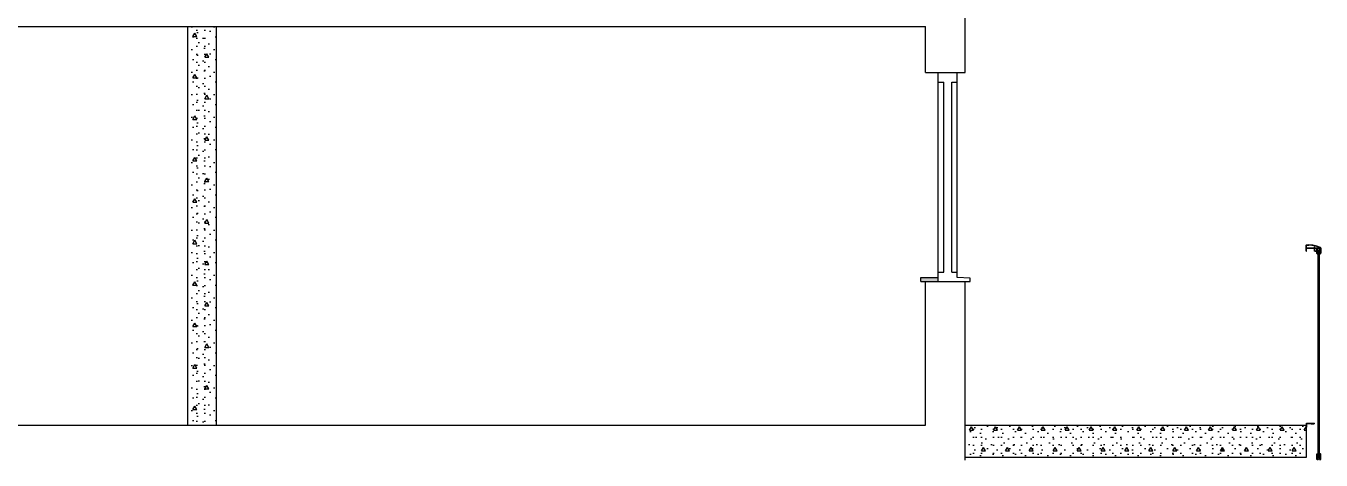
# Model space of a CAD drawing. Header units: millimetres. Extents: x 15 to 2176, y 3 to 641.
# Drawn here: x 1363.3 to 1525.9, y 416.1 to 470.5 of the extents above; entities that cross this region are included whole.
import ezdxf
from ezdxf.xclip import XClip

# ---------------------------------------------------------------- set-up
doc = ezdxf.new("R2010")
doc.units = ezdxf.units.MM
doc.header["$MEASUREMENT"] = 0
doc.header["$XCLIPFRAME"] = 0
doc.set_wipeout_variables(frame=1)
doc.linetypes.add('Wipeout_Contour', pattern=[1000, 0, -1000])
for name, color, linetype in [('A--------P-', 7, 'Continuous'), ('A-01SC-----', 7, 'Continuous'), ('A-01SF-----', 7, 'Continuous'), ('A-01SJ-----', 1, 'Continuous'), ('A-27B------', 7, 'Continuous')]:
    doc.layers.add(name, color=color, linetype=linetype)
pattern_1 = [(0, (1499.748, 92.474), (0, 5.19615), [0.5, -2.5]), (0, (1501.248, 95.072), (0, 5.19615), [0.5, -2.5]), (60, (1499.748, 92.474), (-4.5, 2.598076), [0.5, -2.5]), (60, (1502.748, 92.474), (-4.5, 2.598076), [0.5, -2.5]), (120, (1500.248, 92.474), (4.5, 2.598076), [0.5, -2.5]), (120, (1503.248, 92.474), (4.5, 2.598076), [0.5, -2.5]), (0, (1499.7481, 92.9741), (0, 1), [0, -1, 0, -1.5]), (45, (1500.2481, 92.9741), (-0.7071068, 0.7071068), [0, -0.75, 0, -1.25])]

# ---------------------------------------------------------------- blocks, each defined once
blk = doc.blocks.new('Drawing_3_3', base_point=(1339.37, 329.56))
at = {"layer": 'A-01SC-----', "linetype": 'Continuous'}
blk.add_hatch(color=256, dxfattribs=at).paths.add_polyline_path([(1475.61, 438.47), (1477.81, 438.47), (1477.81, 438.97), (1475.61, 438.97)])
at = {"layer": 'A-01SJ-----', "linetype": 'Continuous'}
blk.add_hatch(color=256, dxfattribs=at).paths.add_polyline_path([(1525.66, 416.67), (1525.66, 442.17), (1525.53, 442.17), (1525.53, 416.67)])
h = blk.add_hatch(dxfattribs=at)
h.set_pattern_fill('BETONG__STD__0003', color=256, style=0, pattern_type=2)
h.set_pattern_definition(pattern_1)
h.paths.add_polyline_path([(1524.04, 416.47), (1524.04, 420.47), (1481.21, 420.47), (1481.21, 416.47)])
at = {"layer": 'A-27B------', "linetype": 'Continuous'}
h = blk.add_hatch(dxfattribs=at)
h.set_pattern_fill('BETONG__STD__0003', color=256, style=0, pattern_type=2)
h.set_pattern_definition(pattern_1)
h.paths.add_polyline_path([(1383.61, 470.47), (1383.61, 420.47), (1387.21, 420.47), (1387.21, 470.47)])
at = {"layer": 'A-01SC-----'}
for p, q in [((1476.21, 464.67), (1476.21, 470.47)), ((1481.21, 464.67), (1481.21, 470.47)), ((1476.21, 464.67), (1480.21, 464.67)), ((1477.81, 464.67), (1478.81, 464.67)), ((1478.81, 464.67), (1480.21, 464.67)), ((1480.21, 464.67), (1481.21, 464.67)), ((1475.61, 438.47), (1475.61, 438.97)), ((1475.61, 438.47), (1477.81, 438.47)), ((1476.21, 420.47), (1476.21, 438.47)), ((1476.21, 438.47), (1480.21, 438.47)), ((1477.81, 438.47), (1478.81, 438.47)), ((1478.81, 438.47), (1480.21, 438.47)), ((1480.21, 438.47), (1481.81, 438.47)), ((1480.21, 438.47), (1481.21, 438.47)), ((1481.21, 420.47), (1481.21, 438.47)), ((1481.81, 438.47), (1481.81, 438.89))]:
    blk.add_line(p, q, dxfattribs=at)
at = {"layer": 'A-01SF-----'}
for p, q in [((1481.21, 470.47), (1481.21, 474.87)), ((1256.75, 470.47), (1366.48, 470.47)), ((1366.48, 470.47), (1476.21, 470.47)), ((1256.75, 420.47), (1366.48, 420.47)), ((1366.48, 420.47), (1476.21, 420.47)), ((1481.21, 416.07), (1481.21, 420.47))]:
    blk.add_line(p, q, dxfattribs=at)
at = {"layer": 'A-01SJ-----'}
for p, q in [((1524, 443.03), (1524.01, 443.06)), ((1524, 442.28), (1524, 443.03)), ((1524.01, 442.28), (1524, 442.28)), ((1524.01, 443.06), (1524.04, 443.07)), ((1524.01, 442.27), (1524.01, 442.28)), ((1524.01, 442.28), (1524.04, 442.27)), ((1524.04, 443.07), (1524.34, 443.07)), ((1524.04, 443.03), (1524.06, 443.04)), ((1524.04, 443.02), (1524.04, 443.03)), ((1524.04, 442.71), (1524.04, 443.02)), ((1524.04, 442.71), (1525.03, 442.71)), ((1524.04, 442.66), (1524.04, 442.67)), ((1524.04, 442.67), (1524.05, 442.67)), ((1524.04, 442.27), (1524.04, 442.66)), ((1524.05, 442.67), (1525.04, 442.67)), ((1524.06, 443.04), (1524.34, 443.04)), ((1524.85, 443.04), (1524.34, 443.07)), ((1525.06, 442.96), (1524.34, 443.04)), ((1525.35, 442.92), (1524.85, 443.04)), ((1524.97, 442.84), (1524.98, 442.85)), ((1524.97, 442.83), (1524.97, 442.84)), ((1524.98, 442.82), (1524.97, 442.83)), ((1524.98, 442.85), (1525.05, 442.85)), ((1524.98, 442.85), (1524.98, 442.85)), ((1524.98, 442.82), (1524.98, 442.82)), ((1524.98, 442.82), (1525.03, 442.82)), ((1525.03, 442.82), (1525.03, 442.82)), ((1525.03, 442.71), (1525.04, 442.71)), ((1525.04, 442.81), (1525.04, 442.81)), ((1525.04, 442.72), (1525.04, 442.81)), ((1525.04, 442.71), (1525.04, 442.72)), ((1525.04, 442.67), (1525.04, 442.67)), ((1525.07, 442.85), (1525.05, 442.85)), ((1525.05, 442.66), (1525.05, 442.67)), ((1525.05, 442.31), (1525.05, 442.66)), ((1525.06, 442.29), (1525.05, 442.31)), ((1525.75, 442.73), (1525.06, 442.96)), ((1525.09, 442.27), (1525.06, 442.29)), ((1525.07, 442.83), (1525.07, 442.85)), ((1525.07, 442.73), (1525.07, 442.83)), ((1525.08, 442.72), (1525.07, 442.73)), ((1525.09, 442.71), (1525.08, 442.72)), ((1525.08, 442.65), (1525.09, 442.67)), ((1525.08, 442.32), (1525.08, 442.65)), ((1525.09, 442.31), (1525.08, 442.32)), ((1525.09, 442.71), (1525.75, 442.71)), ((1525.09, 442.67), (1525.1, 442.67)), ((1525.09, 442.31), (1525.32, 442.31)), ((1525.09, 442.31), (1525.09, 442.31)), ((1525.09, 442.27), (1525.32, 442.27)), ((1525.1, 442.67), (1525.38, 442.67)), ((1525.33, 442.3), (1525.32, 442.31)), ((1525.32, 442.27), (1525.33, 442.28)), ((1525.33, 442.28), (1525.33, 442.3)), ((1525.33, 442.3), (1525.33, 442.3)), ((1525.33, 442.28), (1525.33, 442.28)), ((1525.34, 442.63), (1525.35, 442.66)), ((1525.34, 442.01), (1525.34, 442.63)), ((1525.82, 442.73), (1525.35, 442.92)), ((1525.35, 442.66), (1525.38, 442.67)), ((1525.37, 442.63), (1525.38, 442.64)), ((1525.37, 442.01), (1525.37, 442.63)), ((1525.38, 442.64), (1525.38, 442.64)), ((1525.38, 442.64), (1525.44, 442.64)), ((1525.44, 442.64), (1525.44, 442.64)), ((1525.45, 442.63), (1525.45, 442.64)), ((1525.45, 442.39), (1525.45, 442.63)), ((1525.46, 442.39), (1525.45, 442.39)), ((1525.46, 442.38), (1525.46, 442.39)), ((1525.46, 442.39), (1525.52, 442.38)), ((1525.48, 442.63), (1525.49, 442.64)), ((1525.48, 442.42), (1525.48, 442.63)), ((1525.49, 442.42), (1525.48, 442.42)), ((1525.49, 442.64), (1525.49, 442.64)), ((1525.49, 442.64), (1525.5, 442.64)), ((1525.49, 442.41), (1525.49, 442.42)), ((1525.49, 442.41), (1525.69, 442.41)), ((1525.5, 442.67), (1525.69, 442.67)), ((1525.51, 442.67), (1525.5, 442.67)), ((1525.5, 442.64), (1525.51, 442.65)), ((1525.51, 442.66), (1525.51, 442.67)), ((1525.51, 442.65), (1525.51, 442.66)), ((1525.51, 442.65), (1525.51, 442.65)), ((1525.52, 442.38), (1525.52, 442.38)), ((1525.52, 442.26), (1525.53, 442.27)), ((1525.53, 442.37), (1525.53, 442.38)), ((1525.54, 442.36), (1525.53, 442.37)), ((1525.53, 442.28), (1525.54, 442.29)), ((1525.53, 442.27), (1525.53, 442.28)), ((1525.55, 442.35), (1525.54, 442.36)), ((1525.54, 442.29), (1525.55, 442.3)), ((1525.55, 442.35), (1525.57, 442.35)), ((1525.57, 442.3), (1525.55, 442.3)), ((1525.57, 442.35), (1525.57, 442.35)), ((1525.57, 442.35), (1525.58, 442.35)), ((1525.58, 442.29), (1525.57, 442.3)), ((1525.58, 442.35), (1525.58, 442.36)), ((1525.58, 442.36), (1525.58, 442.36)), ((1525.61, 442.36), (1525.58, 442.36)), ((1525.58, 442.29), (1525.61, 442.29)), ((1525.58, 442.29), (1525.58, 442.29)), ((1525.58, 442.29), (1525.58, 442.29)), ((1525.63, 442.33), (1525.61, 442.36)), ((1525.61, 442.29), (1525.63, 442.32)), ((1525.63, 442.33), (1525.63, 442.33)), ((1525.63, 442.33), (1525.63, 442.33)), ((1525.63, 442.33), (1525.63, 442.32)), ((1525.63, 442.32), (1525.63, 442.32)), ((1525.67, 442.37), (1525.67, 442.38)), ((1525.67, 442.38), (1525.68, 442.38)), ((1525.67, 442.36), (1525.67, 442.37)), ((1525.67, 442.29), (1525.67, 442.36)), ((1525.67, 442.28), (1525.67, 442.29)), ((1525.67, 442.27), (1525.67, 442.28)), ((1525.68, 442.26), (1525.67, 442.27)), ((1525.68, 442.67), (1525.69, 442.67)), ((1525.68, 442.66), (1525.68, 442.67)), ((1525.68, 442.65), (1525.68, 442.66)), ((1525.68, 442.65), (1525.68, 442.65)), ((1525.69, 442.64), (1525.68, 442.65)), ((1525.68, 442.65), (1525.69, 442.64)), ((1525.68, 442.38), (1525.72, 442.38)), ((1525.69, 442.41), (1525.7, 442.42)), ((1525.7, 442.63), (1525.7, 442.64)), ((1525.7, 442.42), (1525.7, 442.63)), ((1525.7, 442.42), (1525.7, 442.42)), ((1525.72, 442.38), (1525.73, 442.39)), ((1525.73, 442.63), (1525.74, 442.64)), ((1525.73, 442.39), (1525.73, 442.63)), ((1525.73, 442.39), (1525.73, 442.39)), ((1525.74, 442.64), (1525.74, 442.64)), ((1525.74, 442.64), (1525.8, 442.64)), ((1525.76, 442.72), (1525.75, 442.73)), ((1525.75, 442.71), (1525.76, 442.72)), ((1525.75, 442.71), (1525.75, 442.71)), ((1525.8, 442.67), (1525.83, 442.67)), ((1525.83, 442.66), (1525.8, 442.67)), ((1525.8, 442.64), (1525.8, 442.64)), ((1525.81, 442.63), (1525.81, 442.64)), ((1525.81, 442.01), (1525.81, 442.63)), ((1525.88, 442.64), (1525.82, 442.73)), ((1525.83, 442.67), (1525.83, 442.67)), ((1525.84, 442.63), (1525.83, 442.66)), ((1525.84, 442.66), (1525.84, 442.67)), ((1525.84, 442.63), (1525.84, 442.66)), ((1525.88, 442.07), (1525.88, 442.64)), ((1525.35, 441.99), (1525.34, 442.01)), ((1525.38, 441.97), (1525.35, 441.99)), ((1525.38, 442.01), (1525.37, 442.01)), ((1525.38, 442), (1525.38, 442.01)), ((1525.38, 442), (1525.44, 442)), ((1525.38, 441.97), (1525.5, 441.97)), ((1525.44, 442), (1525.45, 442.01)), ((1525.45, 442.25), (1525.46, 442.26)), ((1525.45, 442.01), (1525.45, 442.25)), ((1525.45, 442.01), (1525.45, 442.01)), ((1525.46, 442.26), (1525.52, 442.26)), ((1525.46, 442.26), (1525.46, 442.26)), ((1525.48, 442.22), (1525.49, 442.23)), ((1525.48, 442.01), (1525.48, 442.22)), ((1525.49, 442.01), (1525.48, 442.01)), ((1525.49, 442.23), (1525.49, 442.23)), ((1525.49, 442.23), (1525.69, 442.23)), ((1525.5, 442), (1525.49, 442.01)), ((1525.51, 442), (1525.5, 442)), ((1525.5, 441.97), (1525.51, 441.98)), ((1525.51, 441.99), (1525.51, 442)), ((1525.51, 441.98), (1525.51, 441.99)), ((1525.51, 441.98), (1525.51, 441.98)), ((1525.53, 442.17), (1525.66, 442.17)), ((1525.53, 416.67), (1525.53, 442.17)), ((1525.66, 416.67), (1525.66, 442.17)), ((1525.68, 442.26), (1525.72, 442.26)), ((1525.68, 442), (1525.69, 442)), ((1525.68, 441.99), (1525.68, 442)), ((1525.68, 441.98), (1525.68, 441.99)), ((1525.68, 441.98), (1525.68, 441.98)), ((1525.69, 441.97), (1525.68, 441.98)), ((1525.68, 441.98), (1525.8, 441.97)), ((1525.69, 442.23), (1525.69, 442.23)), ((1525.69, 442), (1525.7, 442.01)), ((1525.69, 442), (1525.69, 442)), ((1525.7, 442.22), (1525.7, 442.23)), ((1525.7, 442.01), (1525.7, 442.22)), ((1525.7, 442.01), (1525.7, 442.01)), ((1525.73, 442.26), (1525.72, 442.26)), ((1525.73, 442.25), (1525.73, 442.26)), ((1525.73, 442.01), (1525.73, 442.25)), ((1525.74, 442.01), (1525.73, 442.01)), ((1525.74, 442), (1525.74, 442.01)), ((1525.74, 442), (1525.8, 442)), ((1525.8, 442), (1525.81, 442.01)), ((1525.8, 441.97), (1525.83, 441.99)), ((1525.81, 442.01), (1525.81, 442.01)), ((1525.83, 441.99), (1525.84, 442.01)), ((1525.85, 442.06), (1525.84, 442.07)), ((1525.84, 442.01), (1525.84, 442.07)), ((1525.86, 442.06), (1525.85, 442.06)), ((1525.86, 442.06), (1525.87, 442.06)), ((1525.87, 442.06), (1525.88, 442.07)), ((1481.21, 420.47), (1524.04, 420.47)), ((1481.21, 416.47), (1481.21, 420.47)), ((1524.04, 420.71), (1525.04, 420.71)), ((1524.04, 420.21), (1524.04, 420.71)), ((1524.04, 416.47), (1524.04, 420.47)), ((1524.04, 420.21), (1524.08, 420.21)), ((1524.08, 420.21), (1524.08, 420.67)), ((1524.08, 420.67), (1524.65, 420.67)), ((1524.64, 420.66), (1524.65, 420.67)), ((1524.64, 420.63), (1524.64, 420.66)), ((1524.64, 420.63), (1524.64, 420.63)), ((1524.64, 420.63), (1524.64, 420.63)), ((1524.64, 420.63), (1524.65, 420.63)), ((1524.65, 420.67), (1524.65, 420.67)), ((1524.65, 420.63), (1524.65, 420.63)), ((1524.65, 420.63), (1524.65, 420.63)), ((1524.65, 420.63), (1524.66, 420.63)), ((1524.66, 420.63), (1525.03, 420.63)), ((1525.03, 420.63), (1525.03, 420.63)), ((1525.04, 420.67), (1525.04, 420.71)), ((1525.04, 420.65), (1525.05, 420.67)), ((1525.04, 420.67), (1525.06, 420.67)), ((1525.04, 420.63), (1525.04, 420.65)), ((1525.04, 420.62), (1525.04, 420.63)), ((1525.05, 420.67), (1525.06, 420.67)), ((1481.21, 416.47), (1524.04, 416.47)), ((1525.34, 416.83), (1525.35, 416.86)), ((1525.34, 416.21), (1525.34, 416.83)), ((1525.35, 416.86), (1525.38, 416.87)), ((1525.37, 416.83), (1525.38, 416.84)), ((1525.37, 416.21), (1525.37, 416.83)), ((1525.38, 416.87), (1525.5, 416.87)), ((1525.38, 416.84), (1525.44, 416.84)), ((1525.38, 416.84), (1525.38, 416.84)), ((1525.44, 416.84), (1525.44, 416.84)), ((1525.45, 416.83), (1525.45, 416.84)), ((1525.45, 416.59), (1525.45, 416.83)), ((1525.46, 416.59), (1525.45, 416.59)), ((1525.45, 416.45), (1525.46, 416.46)), ((1525.45, 416.21), (1525.45, 416.45)), ((1525.46, 416.58), (1525.46, 416.59)), ((1525.46, 416.59), (1525.52, 416.58)), ((1525.46, 416.46), (1525.52, 416.46)), ((1525.46, 416.46), (1525.46, 416.46)), ((1525.48, 416.83), (1525.49, 416.84)), ((1525.48, 416.62), (1525.48, 416.83)), ((1525.49, 416.62), (1525.48, 416.62)), ((1525.48, 416.42), (1525.49, 416.43)), ((1525.48, 416.21), (1525.48, 416.42)), ((1525.49, 416.84), (1525.49, 416.84)), ((1525.49, 416.84), (1525.5, 416.84)), ((1525.49, 416.61), (1525.49, 416.62)), ((1525.49, 416.61), (1525.69, 416.61)), ((1525.49, 416.43), (1525.49, 416.43)), ((1525.49, 416.43), (1525.69, 416.43)), ((1525.51, 416.87), (1525.5, 416.87)), ((1525.5, 416.84), (1525.51, 416.85)), ((1525.51, 416.86), (1525.51, 416.87)), ((1525.51, 416.85), (1525.51, 416.86)), ((1525.51, 416.85), (1525.51, 416.85)), ((1525.52, 416.58), (1525.52, 416.58)), ((1525.52, 416.46), (1525.53, 416.47)), ((1525.53, 416.67), (1525.66, 416.67)), ((1525.53, 416.57), (1525.53, 416.58)), ((1525.54, 416.56), (1525.53, 416.57)), ((1525.53, 416.48), (1525.54, 416.49)), ((1525.53, 416.47), (1525.53, 416.48)), ((1525.55, 416.55), (1525.54, 416.56)), ((1525.54, 416.49), (1525.55, 416.5)), ((1525.55, 416.55), (1525.57, 416.55)), ((1525.57, 416.5), (1525.55, 416.5)), ((1525.57, 416.55), (1525.57, 416.55)), ((1525.57, 416.55), (1525.58, 416.55)), ((1525.58, 416.49), (1525.57, 416.5)), ((1525.58, 416.55), (1525.58, 416.56)), ((1525.58, 416.56), (1525.58, 416.56)), ((1525.61, 416.56), (1525.58, 416.56)), ((1525.58, 416.49), (1525.61, 416.49)), ((1525.58, 416.49), (1525.58, 416.49)), ((1525.58, 416.49), (1525.58, 416.49)), ((1525.63, 416.53), (1525.61, 416.56)), ((1525.61, 416.49), (1525.63, 416.52)), ((1525.63, 416.53), (1525.63, 416.53)), ((1525.63, 416.53), (1525.63, 416.53)), ((1525.63, 416.53), (1525.63, 416.52)), ((1525.63, 416.52), (1525.63, 416.52)), ((1525.67, 416.57), (1525.67, 416.58)), ((1525.67, 416.58), (1525.68, 416.58)), ((1525.67, 416.56), (1525.67, 416.57)), ((1525.67, 416.49), (1525.67, 416.56)), ((1525.67, 416.48), (1525.67, 416.49)), ((1525.67, 416.47), (1525.67, 416.48)), ((1525.68, 416.46), (1525.67, 416.47)), ((1525.68, 416.87), (1525.69, 416.87)), ((1525.68, 416.86), (1525.68, 416.87)), ((1525.68, 416.85), (1525.68, 416.86)), ((1525.68, 416.85), (1525.68, 416.85)), ((1525.69, 416.84), (1525.68, 416.85)), ((1525.68, 416.85), (1525.69, 416.84)), ((1525.68, 416.58), (1525.72, 416.58)), ((1525.68, 416.46), (1525.72, 416.46)), ((1525.69, 416.87), (1525.8, 416.87)), ((1525.69, 416.61), (1525.7, 416.62)), ((1525.69, 416.43), (1525.69, 416.43)), ((1525.7, 416.83), (1525.7, 416.84)), ((1525.7, 416.62), (1525.7, 416.83)), ((1525.7, 416.62), (1525.7, 416.62)), ((1525.7, 416.42), (1525.7, 416.43)), ((1525.7, 416.21), (1525.7, 416.42)), ((1525.72, 416.58), (1525.73, 416.59)), ((1525.73, 416.46), (1525.72, 416.46)), ((1525.73, 416.83), (1525.74, 416.84)), ((1525.73, 416.59), (1525.73, 416.83)), ((1525.73, 416.59), (1525.73, 416.59)), ((1525.73, 416.45), (1525.73, 416.46)), ((1525.73, 416.21), (1525.73, 416.45)), ((1525.74, 416.84), (1525.74, 416.84)), ((1525.74, 416.84), (1525.8, 416.84)), ((1525.83, 416.86), (1525.8, 416.87)), ((1525.8, 416.84), (1525.8, 416.84)), ((1525.81, 416.83), (1525.81, 416.84)), ((1525.81, 416.21), (1525.81, 416.83)), ((1525.84, 416.83), (1525.83, 416.86)), ((1525.84, 416.27), (1525.84, 416.83)), ((1525.84, 416.21), (1525.84, 416.27)), ((1525.35, 416.19), (1525.34, 416.21)), ((1525.38, 416.17), (1525.35, 416.19)), ((1525.38, 416.21), (1525.37, 416.21)), ((1525.38, 416.2), (1525.38, 416.21)), ((1525.38, 416.2), (1525.44, 416.2)), ((1525.38, 416.17), (1525.5, 416.17)), ((1525.44, 416.2), (1525.45, 416.21)), ((1525.45, 416.21), (1525.45, 416.21)), ((1525.49, 416.21), (1525.48, 416.21)), ((1525.5, 416.2), (1525.49, 416.21)), ((1525.51, 416.2), (1525.5, 416.2)), ((1525.5, 416.17), (1525.51, 416.18)), ((1525.51, 416.19), (1525.51, 416.2)), ((1525.51, 416.18), (1525.51, 416.19)), ((1525.51, 416.18), (1525.51, 416.18)), ((1525.68, 416.2), (1525.69, 416.2)), ((1525.68, 416.19), (1525.68, 416.2)), ((1525.68, 416.18), (1525.68, 416.19)), ((1525.68, 416.18), (1525.68, 416.18)), ((1525.69, 416.17), (1525.68, 416.18)), ((1525.68, 416.18), (1525.8, 416.17)), ((1525.69, 416.2), (1525.7, 416.21)), ((1525.69, 416.2), (1525.69, 416.2)), ((1525.7, 416.21), (1525.7, 416.21)), ((1525.74, 416.21), (1525.73, 416.21)), ((1525.74, 416.2), (1525.74, 416.21)), ((1525.74, 416.2), (1525.8, 416.2)), ((1525.8, 416.2), (1525.81, 416.21)), ((1525.8, 416.17), (1525.83, 416.19)), ((1525.81, 416.21), (1525.81, 416.21)), ((1525.83, 416.19), (1525.84, 416.21))]:
    blk.add_line(p, q, dxfattribs=at)
for p in [(1525.57, 442.3), (1525.69, 442.64), (1525.5, 442), (1525.57, 416.5), (1525.69, 416.84), (1525.5, 416.2)]:
    blk.add_point(p, dxfattribs=at)
at = {"layer": 'A-27B------'}
for p, q in [((1383.61, 420.47), (1383.61, 470.47)), ((1383.61, 470.47), (1387.21, 470.47)), ((1387.21, 420.47), (1387.21, 470.47)), ((1383.61, 420.47), (1387.21, 420.47))]:
    blk.add_line(p, q, dxfattribs=at)
at = {"linetype": 'Wipeout_Contour', "ltscale": 6185.809379}
blk.add_wipeout([(1479.51, 463.37), (1478.51, 463.37), (1478.51, 439.78), (1479.51, 439.78)], dxfattribs=at).dxf.layer = 'A-01SC-----'
at = {"linetype": 'Wipeout_Contour', "ltscale": 6199.652886}
blk.add_wipeout([(1479.51, 463.47), (1478.51, 463.47), (1478.51, 463.37), (1479.51, 463.37)], dxfattribs=at).dxf.layer = 'A-01SC-----'
at = {"linetype": 'Wipeout_Contour', "ltscale": 6171.977316}
blk.add_wipeout([(1479.51, 439.67), (1479.51, 439.78), (1478.51, 439.78), (1478.51, 439.67)], dxfattribs=at).dxf.layer = 'A-01SC-----'
at = {"layer": 'A-01SC-----'}
for p, q in [((1477.81, 463.47), (1477.81, 464.67)), ((1477.81, 439.67), (1477.81, 463.47)), ((1477.81, 463.47), (1478.51, 463.47)), ((1478.51, 463.37), (1478.51, 463.47)), ((1479.51, 463.37), (1479.51, 463.47)), ((1479.51, 463.47), (1480.21, 463.47)), ((1480.21, 463.47), (1480.21, 464.67)), ((1480.21, 439.67), (1480.21, 463.47)), ((1478.51, 439.78), (1478.51, 463.37)), ((1479.51, 439.78), (1479.51, 463.37)), ((1477.81, 439.67), (1478.51, 439.67)), ((1477.81, 438.47), (1477.81, 439.67)), ((1478.51, 439.67), (1478.51, 439.78)), ((1479.51, 439.67), (1479.51, 439.78)), ((1479.51, 439.67), (1480.21, 439.67)), ((1480.21, 438.97), (1480.21, 439.67)), ((1475.61, 438.97), (1477.81, 438.97)), ((1477.81, 438.47), (1477.81, 438.97)), ((1481.81, 438.89), (1480.21, 438.97))]:
    blk.add_line(p, q, dxfattribs=at)

msp = doc.modelspace()

# ---------------------------------------------------------------- block references
at = {"layer": 'A--------P-'}
ref = msp.add_blockref('Drawing_3_3', (1339.37, 329.56), dxfattribs=at)
XClip(ref).set_block_clipping_path([(1079.1881029319, 18.4741086751), (1599.5527581567, 640.6436337123)])

doc.saveas('drawing.dxf')
